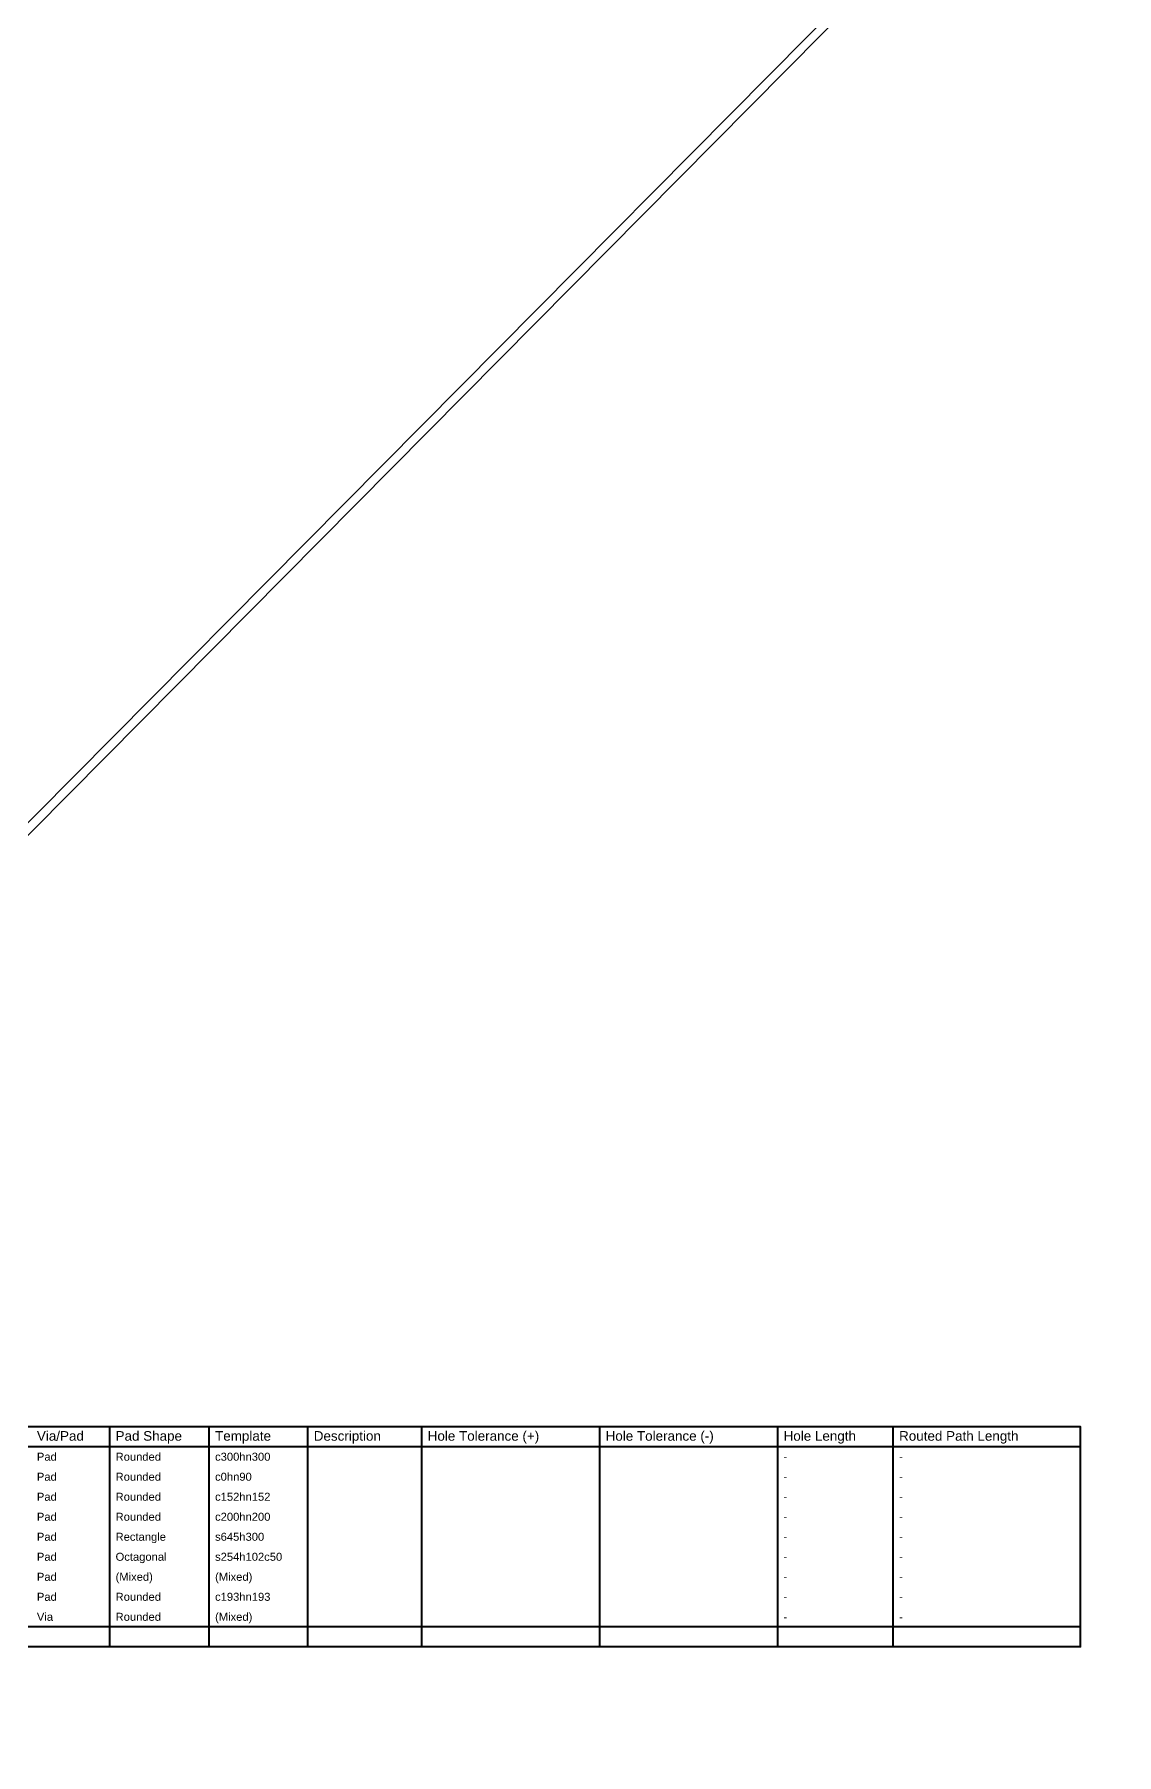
# Model space of a CAD drawing. Header units: inches. Extents: x -3 to 5381, y -57 to 5355.
# Drawn here: x 205.3 to 411.3, y -46.4 to 281.2 of the extents above; entities that cross this region are included whole.
import ezdxf

# ---------------------------------------------------------------- set-up
doc = ezdxf.new("R2010")
doc.units = ezdxf.units.IN
doc.layers.add('Drill Drawing', color=1, linetype='Continuous')
doc.layers.add('Top Solder', color=216, linetype='Continuous')
doc.styles.add('Arial', font='', dxfattribs={"height": 0.2})
doc.styles.get('Arial').set_extended_font_data('Arial')

msp = doc.modelspace()

# ---------------------------------------------------------------- linework, layer by layer
at = {"layer": 'Drill Drawing'}
for points in [[(77.38, 16.07, 0.381, 0.381, 0), (404.39, 16.07, 0.381, 0.381, 0)], [(219.61, -25.84, 0.381, 0.381, 0), (219.61, 16.07, 0.381, 0.381, 0)], [(238.55, -25.84, 0.381, 0.381, 0), (238.55, 16.07, 0.381, 0.381, 0)], [(257.34, -25.84, 0.381, 0.381, 0), (257.34, 16.07, 0.381, 0.381, 0)], [(279.03, -25.84, 0.381, 0.381, 0), (279.03, 16.07, 0.381, 0.381, 0)], [(312.9, -25.84, 0.381, 0.381, 0), (312.9, 16.07, 0.381, 0.381, 0)], [(346.77, -25.84, 0.381, 0.381, 0), (346.77, 16.07, 0.381, 0.381, 0)], [(368.76, -25.84, 0.381, 0.381, 0), (368.76, 16.07, 0.381, 0.381, 0)], [(404.39, -25.84, 0.381, 0.381, 0), (404.39, 16.07, 0.381, 0.381, 0)], [(77.38, 12.26, 0.381, 0.381, 0), (404.39, 12.26, 0.381, 0.381, 0)], [(77.38, -22.03, 0.381, 0.381, 0), (404.39, -22.03, 0.381, 0.381, 0)], [(77.38, -25.84, 0.381, 0.381, 0), (404.39, -25.84, 0.381, 0.381, 0)]]:
    msp.add_lwpolyline(points, format="xyseb", dxfattribs=at)
for points in [[(219.51, 16.07, 0.191, 0.191, 1), (219.7, 16.07, 0.191, 0.191, 1)], [(238.46, 16.07, 0.191, 0.191, 1), (238.65, 16.07, 0.191, 0.191, 1)], [(257.25, 16.07, 0.191, 0.191, 1), (257.44, 16.07, 0.191, 0.191, 1)], [(278.93, 16.07, 0.191, 0.191, 1), (279.12, 16.07, 0.191, 0.191, 1)], [(312.81, 16.07, 0.191, 0.191, 1), (313, 16.07, 0.191, 0.191, 1)], [(346.68, 16.07, 0.191, 0.191, 1), (346.87, 16.07, 0.191, 0.191, 1)], [(368.67, 16.07, 0.191, 0.191, 1), (368.86, 16.07, 0.191, 0.191, 1)], [(404.3, 16.07, 0.191, 0.191, 1), (404.49, 16.07, 0.191, 0.191, 1)], [(404.3, 16.07, 0.191, 0.191, 1), (404.49, 16.07, 0.191, 0.191, 1)], [(404.3, 12.26, 0.191, 0.191, 1), (404.49, 12.26, 0.191, 0.191, 1)], [(404.3, -22.03, 0.191, 0.191, 1), (404.49, -22.03, 0.191, 0.191, 1)], [(219.51, -25.84, 0.191, 0.191, 1), (219.7, -25.84, 0.191, 0.191, 1)], [(238.46, -25.84, 0.191, 0.191, 1), (238.65, -25.84, 0.191, 0.191, 1)], [(257.25, -25.84, 0.191, 0.191, 1), (257.44, -25.84, 0.191, 0.191, 1)], [(278.93, -25.84, 0.191, 0.191, 1), (279.12, -25.84, 0.191, 0.191, 1)], [(312.81, -25.84, 0.191, 0.191, 1), (313, -25.84, 0.191, 0.191, 1)], [(346.68, -25.84, 0.191, 0.191, 1), (346.87, -25.84, 0.191, 0.191, 1)], [(368.67, -25.84, 0.191, 0.191, 1), (368.86, -25.84, 0.191, 0.191, 1)], [(404.3, -25.84, 0.191, 0.191, 1), (404.49, -25.84, 0.191, 0.191, 1)], [(404.3, -25.84, 0.191, 0.191, 1), (404.49, -25.84, 0.191, 0.191, 1)]]:
    msp.add_lwpolyline(points, format="xyseb", close=True, dxfattribs=at)
at = {"layer": 'Top Solder'}
for p in [(28.22, -46.37), (30.67, -46.37)]:
    msp.add_line(p, (5380.78, 5354.86), dxfattribs=at)

# ---------------------------------------------------------------- texts
at = {"layer": 'Drill Drawing', "style": 'Arial'}
for s, height, p in [('Via/Pad', 1.829, (205.77, 13.4)), ('Pad Shape', 1.829, (220.75, 13.4)), ('Template', 1.829, (239.69, 13.4)), ('Description', 1.8288, (258.48, 13.4)), ('Hole Tolerance (+)', 1.8288, (280.17, 13.4)), ('Hole Tolerance (-)', 1.8288, (314.04, 13.4)), ('Hole Length', 1.8288, (347.92, 13.4)), ('Routed Path Length', 1.8288, (369.91, 13.4)), ('Pad', 1.524, (205.77, 9.59)), ('Rounded', 1.524, (220.75, 9.59)), ('c300hn300', 1.524, (239.69, 9.59)), ('-', 1.52, (347.92, 9.59)), ('-', 1.52, (369.91, 9.59)), ('Pad', 1.524, (205.77, 5.78)), ('Rounded', 1.524, (220.75, 5.78)), ('c0hn90', 1.524, (239.69, 5.78)), ('Pad', 1.524, (205.77, 1.97)), ('Rounded', 1.524, (220.75, 1.97)), ('c152hn152', 1.524, (239.69, 1.97)), ('-', 1.52, (347.92, 5.78)), ('-', 1.52, (369.91, 5.78)), ('-', 1.52, (347.92, 1.97)), ('-', 1.52, (369.91, 1.97)), ('Pad', 1.524, (205.77, -1.84)), ('Rounded', 1.524, (220.75, -1.84)), ('c200hn200', 1.524, (239.69, -1.84)), ('-', 1.52, (347.92, -1.84)), ('-', 1.52, (369.91, -1.84)), ('Pad', 1.524, (205.77, -5.65)), ('Rectangle', 1.524, (220.75, -5.65)), ('s645h300', 1.524, (239.69, -5.65)), ('-', 1.52, (347.92, -5.65)), ('-', 1.52, (369.91, -5.65)), ('Pad', 1.524, (205.77, -9.46)), ('Octagonal', 1.524, (220.75, -9.46)), ('s254h102c50', 1.524, (239.69, -9.46)), ('-', 1.52, (347.92, -9.46)), ('-', 1.52, (369.91, -9.46)), ('Pad', 1.524, (205.77, -13.27)), ('(Mixed)', 1.524, (220.75, -13.27)), ('(Mixed)', 1.524, (239.69, -13.27)), ('-', 1.52, (347.92, -13.27)), ('-', 1.52, (369.91, -13.27)), ('Pad', 1.524, (205.77, -17.08)), ('Rounded', 1.524, (220.75, -17.08)), ('c193hn193', 1.524, (239.69, -17.08)), ('Via', 1.524, (205.77, -20.89)), ('Rounded', 1.524, (220.75, -20.89)), ('(Mixed)', 1.524, (239.69, -20.89)), ('-', 1.52, (347.92, -17.08)), ('-', 1.52, (369.91, -17.08)), ('-', 1.52, (347.92, -20.89)), ('-', 1.52, (369.91, -20.89))]:
    msp.add_text(s, height=height, dxfattribs=at).set_placement(p)

doc.saveas('drawing.dxf')
